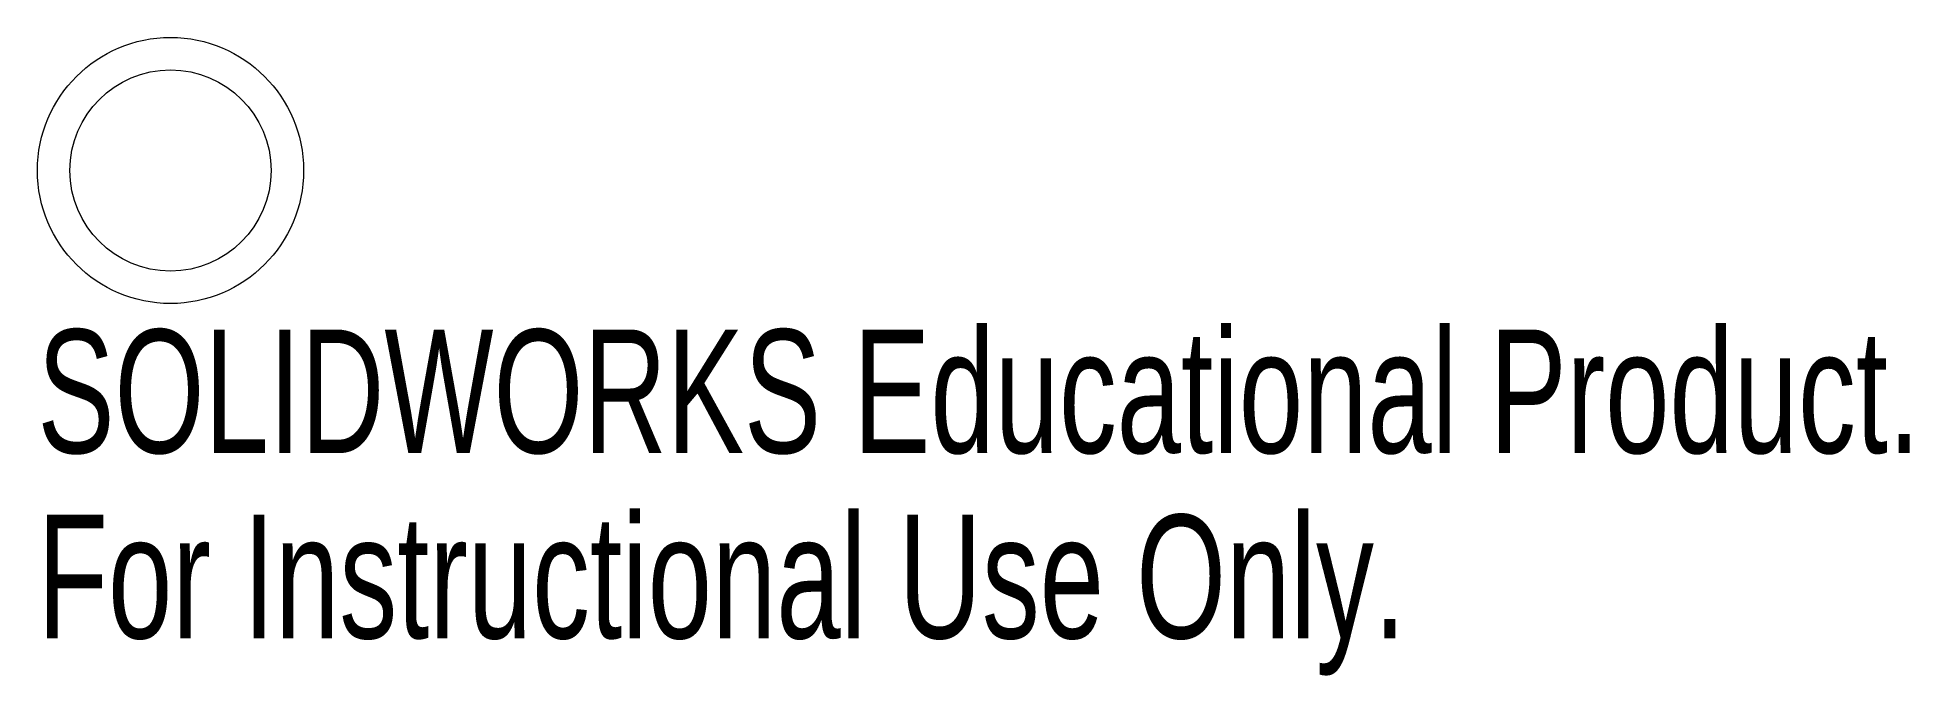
# Model space of a CAD drawing. Header units: inches. Extents: x -0.2 to 2.68, y -0.78 to 0.2.
import ezdxf

# ---------------------------------------------------------------- set-up
doc = ezdxf.new("R2010")
doc.units = ezdxf.units.IN
doc.header["$MEASUREMENT"] = 0
doc.styles.add('SLDTEXTSTYLE0', font='TXT', dxfattribs={"width": 0.7})

msp = doc.modelspace()

# ---------------------------------------------------------------- linework, layer by layer
at = {"color": 7, "linetype": 'Continuous', "lineweight": 15}
for radius in [0.205, 0.155]:
    msp.add_circle((0, 0), radius, dxfattribs=at)

# ---------------------------------------------------------------- texts
at = {"color": 7, "linetype": 'Continuous', "char_height": 0.1903, "attachment_point": 1, "style": 'SLDTEXTSTYLE0'}
for s, insert in [('SOLIDWORKS Educational Product.', (-0.205, -0.2451)), ('For Instructional Use Only.', (-0.205, -0.5306))]:
    msp.add_mtext(s, dxfattribs=dict(at, insert=insert))

doc.saveas('drawing.dxf')
